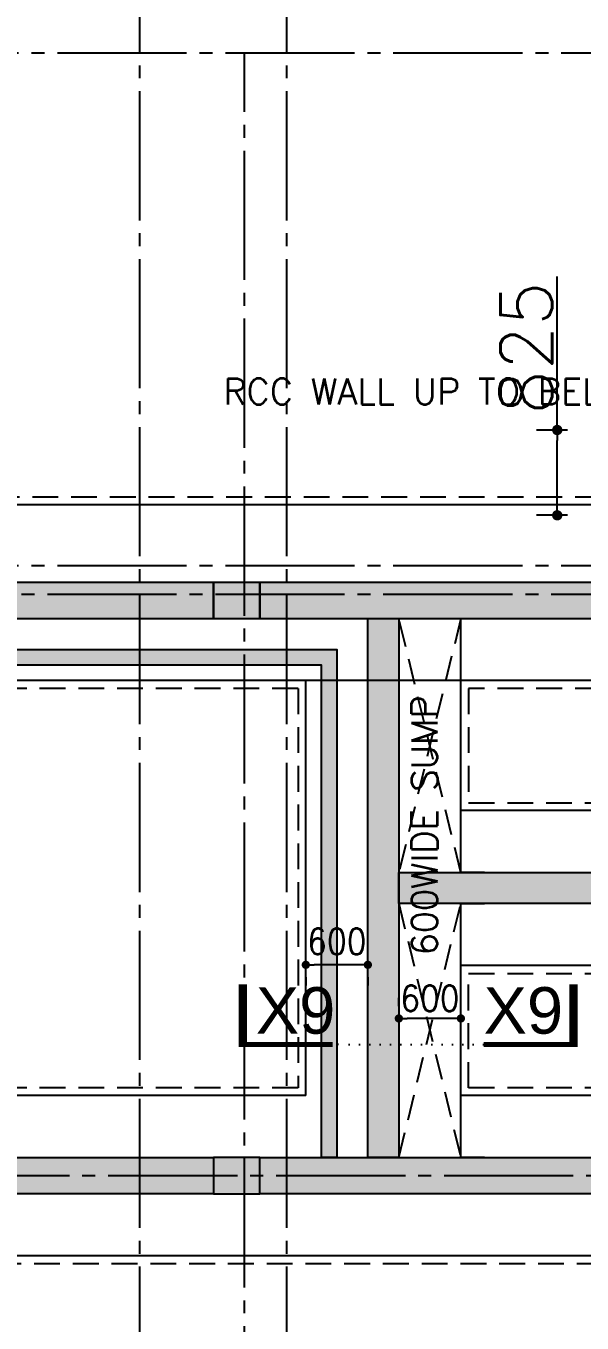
# Model space of a CAD drawing. Extents: x -200722 to 834823, y -494970 to 88783.
# Drawn here: x 253466 to 258845, y 17822 to 30374 of the extents above; entities that cross this region are included whole.
import ezdxf
from ezdxf.enums import TextEntityAlignment as Align

# ---------------------------------------------------------------- set-up
doc = ezdxf.new("R2010")
doc.units = 0
doc.header["$LTSCALE"] = 100
doc.header["$MEASUREMENT"] = 0
doc.header["$PDMODE"] = 34
for name, pattern in [('ACAD_ISO04W100', [30, 24, -3, 0, -3]), ('CL', [3.25, 2.5, -0.25, 0.25, -0.25]), ('DOT', [0.25, 0, -0.25]), ('HIDDEN', [0.375, 0.25, -0.125])]:
    doc.linetypes.add(name, pattern=pattern)
doc.layers.get('0').update_dxf_attribs({"linetype": 'CONTINUOUS'})
doc.layers.get('DEFPOINTS').update_dxf_attribs({"linetype": 'CONTINUOUS'})
for name, color, linetype in [('A-Grid', 5, 'ACAD_ISO04W100'), ('BEAM', 4, 'CONTINUOUS'), ('DIM', 3, 'CONTINUOUS'), ('F_EXEC', 3, 'HIDDEN'), ('F_FTG1', 11, 'CONTINUOUS'), ('RCCWALL', 6, 'CONTINUOUS'), ('TEXT', 2, 'CONTINUOUS')]:
    doc.layers.add(name, color=color, linetype=linetype)
doc.layers.add('HATCH', color=252, linetype='CONTINUOUS', lineweight=30)
doc.styles.add('ROMANS', font='romans.shx')
doc.styles.get("Standard").update_dxf_attribs({"font": 'simplex.shx'})
doc.styles.add('TIMES-N', font='arial.ttf')
doc.dimstyles.new('01 S.K', dxfattribs={"dimtxt": 230, "dimasz": 100, "dimexe": 200, "dimexo": 100, "dimgap": 50, "dimtad": 1, "dimdec": 0, "dimzin": 0, "dimdsep": 46, "dimtxsty": 'Standard', "dimblk": 'DOT', "dimcen": 0.09, "dimclrd": 4, "dimclre": 4, "dimclrt": 4, "dimadec": 0, "dimazin": 0, "dimtfac": 1, "dimtdec": 0, "dimtofl": 0, "dimtmove": 0, "dimatfit": 3, "dimfxl": 2, "dimtolj": 1, "dimtzin": 0, "dimarcsym": 1})
doc.dimstyles.new('STANDARD$0', dxfattribs={"dimtxt": 2.5, "dimasz": 2.5, "dimexe": 2, "dimexo": 0.7, "dimgap": 0.9, "dimtad": 1, "dimdec": 0, "dimdsep": 46, "dimtxsty": 'ROMANS', "dimcen": 0.09, "dimclrd": 4, "dimclre": 4, "dimclrt": 3, "dimadec": 0, "dimazin": 0, "dimtfac": 1, "dimtdec": 0, "dimtmove": 0, "dimatfit": 3, "dimfxl": 1, "dimtolj": 1, "dimtzin": 0, "dimarcsym": 0})

# ---------------------------------------------------------------- blocks, each defined once
blk = doc.blocks.new('DOT')
at = {"color": 0, "linetype": 'ByBlock'}
blk.add_line((-0.5, 0), (-1, 0), dxfattribs=at)
at = {"color": 0, "linetype": 'ByBlock', "const_width": 0.5}
blk.add_lwpolyline([(-0.25, 0, 1), (0.25, 0, 1)], format="xyb", close=True, dxfattribs=at)
blk = doc.blocks.new('*D1223')
at = {"layer": 'BEAM', "color": 0, "lineweight": -2, "transparency": 16777216}
for p, q in [((257073, 20890), (257073, 20970)), ((257673, 20890), (257673, 20970)), ((257593, 20770), (257153, 20770))]:
    blk.add_line(p, q, dxfattribs=at)
at = {"layer": 'DEFPOINTS', "color": 0, "lineweight": -3, "transparency": 16777216}
for p in [(257073, 20770, 7447), (257073, 20770), (257673, 20770, 7447)]:
    blk.add_point(p, dxfattribs=at)
at = {"layer": 'BEAM', "color": 0, "lineweight": -2, "transparency": 16777216, "xscale": 80, "yscale": 80, "zscale": 80, "rotation": 180}
blk.add_blockref('DOT', (257073, 20770), dxfattribs=at)
at = {"layer": 'BEAM', "color": 0, "lineweight": -2, "transparency": 16777216, "xscale": 80, "yscale": 80, "zscale": 80}
blk.add_blockref('DOT', (257673, 20770), dxfattribs=at)
at = {"layer": 'BEAM', "color": 0, "transparency": 16777216, "insert": (257373, 20964), "char_height": 248, "attachment_point": 5}
blk.add_mtext('\\A1;{\\W0.9;600}', dxfattribs=at)
blk = doc.blocks.new('_DOT')
at = {"color": 0, "linetype": 'ByBlock'}
blk.add_line((-0.5, 0), (-1, 0), dxfattribs=at)
at = {"color": 0, "linetype": 'ByBlock', "const_width": 0.5}
blk.add_lwpolyline([(-0.25, 0, 1), (0.25, 0, 1)], format="xyb", close=True, dxfattribs=at)
blk = doc.blocks.new('*D1224')
at = {"layer": 'BEAM', "color": 0, "lineweight": -2, "transparency": 16777216}
for p, q in [((256693, 21289), (256253, 21289)), ((256173, 21169), (256173, 21089)), ((256773, 21169), (256773, 21089))]:
    blk.add_line(p, q, dxfattribs=at)
at = {"layer": 'DEFPOINTS', "color": 0, "lineweight": -3, "transparency": 16777216}
for p in [(256173, 21289, 7447), (256173, 21289), (256773, 21289, 7447)]:
    blk.add_point(p, dxfattribs=at)
at = {"layer": 'BEAM', "color": 0, "lineweight": -2, "transparency": 16777216, "xscale": 80, "yscale": 80, "zscale": 80, "rotation": 180}
blk.add_blockref('DOT', (256173, 21289), dxfattribs=at)
at = {"layer": 'BEAM', "color": 0, "lineweight": -2, "transparency": 16777216, "xscale": 80, "yscale": 80, "zscale": 80}
blk.add_blockref('DOT', (256773, 21289), dxfattribs=at)
at = {"layer": 'BEAM', "color": 0, "transparency": 16777216, "insert": (256473, 21515), "char_height": 248, "attachment_point": 5}
blk.add_mtext('\\A1;{\\W0.9;600}', dxfattribs=at)
blk = doc.blocks.new('*D2994')
at = {"color": 4, "lineweight": -2, "ltscale": 0.4, "transparency": 16777216}
for p, q in [((258605, 26464), (258605, 27950)), ((258705, 26464), (258405, 26464)), ((258605, 25739), (258605, 26364)), ((258705, 25639), (258405, 25639))]:
    blk.add_line(p, q, dxfattribs=at)
at = {"layer": 'DEFPOINTS', "color": 0, "lineweight": -3, "ltscale": 0.4, "transparency": 16777216}
for p in [(258605, 26464), (264728, 26464), (264653, 25639)]:
    blk.add_point(p, dxfattribs=at)
at = {"color": 4, "lineweight": -2, "ltscale": 0.4, "transparency": 16777216, "xscale": 100, "yscale": 100, "zscale": 100}
for p, rotation in [((258605, 26464), 90), ((258605, 25639), 270)]:
    blk.add_blockref('_DOT', p, dxfattribs=dict(at, rotation=rotation))
at = {"color": 4, "lineweight": -3, "ltscale": 0.4, "transparency": 16777216, "insert": (258305, 27257), "char_height": 500, "attachment_point": 5, "rotation": 90}
blk.add_mtext('\\A1;825', dxfattribs=at)

msp = doc.modelspace()

# ---------------------------------------------------------------- hatches: boundary and pattern name
at = {"ltscale": 0.4}
msp.add_hatch(color=8, dxfattribs=at).paths.add_polyline_path([(243998.6, 22199.4), (243848.6, 22199.4), (243848.6, 22839.1), (249669.9, 22839.1), (249669.9, 24339.4), (256473.6, 24339.4), (256473.6, 19422.9), (256323.6, 19422.9), (256323.6, 24189.4), (249819.9, 24189.4), (249819.9, 22689.1), (243998.6, 22689.1)])
at = {"layer": 'HATCH', "ltscale": 0.4, "true_color": 0x000000}
h = msp.add_hatch(color=18, dxfattribs=at)
h.paths.add_polyline_path([(242674.6, 24989.4), (237008.6, 24989.4), (237008.6, 24639.4), (242674.6, 24639.4)])
h.paths.add_polyline_path([(248969.6, 24989.4), (243124.6, 24989.4), (243124.6, 24639.4), (248969.6, 24639.4)])
h.paths.add_polyline_path([(241107.6, 19422.9), (240807.6, 19422.9), (240807.6, 24639.4), (241107.6, 24639.4)])
h.paths.add_polyline_path([(237008.6, 22181.4), (240807.6, 22181.4), (240807.6, 21881.4), (237008.6, 21881.4)])
h.paths.add_polyline_path([(237008.6, 19422.9), (242674.6, 19422.9), (242674.6, 19072.9), (237008.6, 19072.9)])
h.paths.add_polyline_path([(236658.6, 24539.4), (237008.6, 24539.4), (237008.6, 19522.9), (236658.6, 19522.9)])
h.paths.add_polyline_path([(249419.6, 19422.9), (255279.6, 19422.9), (255279.6, 19072.9), (249419.6, 19072.9)])
h.paths.add_polyline_path([(255729.6, 19422.9), (261574.6, 19422.9), (261574.6, 19072.9), (255729.6, 19072.9)])
h.paths.add_polyline_path([(262024.6, 19422.9), (264672.6, 19422.9), (264672.6, 19072.9), (262024.6, 19072.9)])
h.paths.add_polyline_path([(265022.6, 24389.4), (264672.6, 24389.4), (264672.6, 19522.9), (265022.6, 19522.9)])
h.paths.add_polyline_path([(264422.6, 24989.4), (255729.6, 24989.4), (255729.6, 24639.4), (264422.6, 24639.4)])
h.paths.add_polyline_path([(255279.6, 24989.4), (249419.6, 24989.4), (249419.6, 24639.4), (255279.6, 24639.4)])
h.paths.add_polyline_path([(257072.6, 22181.4), (264672.6, 22181.4), (264672.6, 21881.4), (257072.6, 21881.4)])
h.paths.add_polyline_path([(256772.6, 24639.4), (257072.6, 24639.4), (257072.6, 19423.5), (256772.6, 19423.5)])
for points in [[(255729.6, 24639.4), (255729.6, 24989.4), (255279.6, 24989.4), (255279.6, 24639.4)], [(255729.6, 19072.9), (255729.6, 19422.9), (255279.6, 19422.9), (255279.6, 19072.9)]]:
    msp.add_hatch(color=18, dxfattribs=at).paths.add_polyline_path(points)

# ---------------------------------------------------------------- linework, layer by layer
at = {"color": 1, "linetype": 'DOT', "ltscale": 4}
msp.add_line((257892.2, 20517.9, 1113.7), (256434, 20517.9, 7997.4), dxfattribs=at)
at = {"color": 18, "ltscale": 0.4, "true_color": 0x000000, "elevation": 7446.6}
msp.add_lwpolyline([(243998.6, 22199.4), (243848.6, 22199.4), (243848.6, 22839.1), (249669.9, 22839.1), (249669.9, 24339.4), (256473.6, 24339.4), (256473.6, 19422.9), (256323.6, 19422.9), (256323.6, 24189.4), (249819.9, 24189.4), (249819.9, 22689.1), (243998.6, 22689.1), (243998.6, 22199.4)], dxfattribs=at)
at = {"layer": 'A-Grid', "color": 8, "linetype": 'CL', "ltscale": 5}
for p, q in [((224519.6, 30114.4, 7446.6), (327010.7, 30114.4, 7446.6)), ((255579.6, 10041.9, 3998.7), (255579.6, 30114.4, 7446.6)), ((224519.6, 25154.4, 7446.6), (327010.7, 25154.4, 7446.6)), ((226047.7, 24874.4, 7446.6), (278542.8, 24874.4, 7446.6)), ((327010.7, 19247.9, 7446.6), (224519.6, 19247.9, 7446.6))]:
    msp.add_line(p, q, dxfattribs=at)
at = {"layer": 'A-Grid', "color": 8, "linetype": 'CL', "ltscale": 5, "elevation": 7446.6}
for points in [[(254564.6, 62242.9), (254564.6, -9708.8)], [(255984.6, 62242.9), (255984.6, -9708.8)]]:
    msp.add_lwpolyline(points, dxfattribs=at)
at = {"layer": 'DIM', "color": 1}
for points, elevation in [([(255563, 21101, 80, 80, 0), (255563, 20517.9, 50, 50, 0), (256434, 20517.9, 50, 50, 0)], 7997.4), ([(258763.2, 21101, 80, 80, 0), (258763.2, 20517.9, 50, 50, 0), (257892.2, 20517.9, 50, 50, 0)], 1113.7)]:
    msp.add_lwpolyline(points, format="xyseb", dxfattribs=dict(at, elevation=elevation))
at = {"layer": 'F_EXEC', "color": 18, "ltscale": 10, "true_color": 0x000000}
for p, q in [((263527.6, 25814.4, 7446.6), (238403.6, 25814.4, 7446.6)), ((256097.6, 23964.4, 7997.4), (250019.6, 23964.4, 7763.5)), ((263527.6, 23964.4, 7446.6), (257747.6, 23964.4, 1113.7))]:
    msp.add_line(p, q, dxfattribs=at)
at = {"layer": 'F_EXEC', "color": 18, "ltscale": 10, "true_color": 0x000000, "elevation": 7446.6}
for points in [[(256097.6, 23964.4), (256097.6, 20097.9), (248294.6, 20097.9), (248294.6, 18397.9), (265697.6, 18397.9), (265697.6, 23489.4), (265927.6, 23489.4), (265927.6, 26539.4), (265327.6, 26539.4)], [(257747.6, 23964.4), (257747.6, 22856.4), (263997.6, 22856.4), (263997.6, 23489.4)]]:
    msp.add_lwpolyline(points, dxfattribs=at)
msp.add_lwpolyline([(263997.6, 21206.4), (263997.6, 20097.9), (257747.6, 20097.9), (257747.6, 21206.4), (263997.6, 21206.4)], close=True, dxfattribs=at)
at = {"layer": 'F_FTG1', "color": 18, "ltscale": 0.4, "true_color": 0x000000}
for p, q in [((263602.6, 25739.4, 7446.6), (236028.6, 25739.4, 7446.6)), ((256172.6, 24039.4, 7997.4), (250019.6, 24039.4, 7814.8)), ((256172.6, 20022.9, 7997.4), (256172.6, 24039.4, 7997.4)), ((257672.6, 24039.4, 1113.7), (256172.6, 24039.4, 7997.4)), ((263602.6, 24039.4, 7446.6), (257672.6, 24039.4, 1113.7)), ((257672.6, 22781.4, 1113.7), (257672.6, 24039.4, 1113.7)), ((257672.6, 20022.9, 1113.7), (257672.6, 21281.4, 1113.7))]:
    msp.add_line(p, q, dxfattribs=at)
at = {"layer": 'F_FTG1', "color": 18, "ltscale": 0.4, "true_color": 0x000000, "elevation": 7446.6}
for points in [[(265622.6, 23564.4), (265622.6, 18472.9), (248369.6, 18472.9)], [(264072.6, 22781.4), (257672.6, 22781.4)], [(264072.6, 21281.4), (257672.6, 21281.4)], [(264072.6, 21281.4), (264072.6, 20022.9), (257672.6, 20022.9)], [(256172.6, 20022.9), (248369.6, 20022.9)]]:
    msp.add_lwpolyline(points, dxfattribs=at)
at = {"layer": 'RCCWALL', "color": 42, "linetype": 'HIDDEN', "ltscale": 10}
for p, q in [((257672.6, 24639.4, 7446.6), (257072.6, 22181.4, 7446.6)), ((257672.6, 22181.4, 7446.6), (257072.6, 24639.4, 7446.6)), ((257072.6, 19423.5, 550.8), (257672.6, 21881.4, 7446.6)), ((257072.6, 21881.4, 7446.6), (257672.6, 19423.5, 1113.7))]:
    msp.add_line(p, q, dxfattribs=at)
at = {"layer": 'RCCWALL', "color": 42, "ltscale": 0.4}
for points, elevation in [([(255279.6, 24989.4), (249419.6, 24989.4), (249419.6, 24639.4), (255279.6, 24639.4)], 7446.6), ([(264422.6, 24989.4), (255729.6, 24989.4), (255729.6, 24639.4), (264422.6, 24639.4)], 7446.6), ([(256772.6, 24639.4), (257072.6, 24639.4), (257072.6, 19423.5), (256772.6, 19423.5)], 550.8), ([(257072.6, 22181.4), (264672.6, 22181.4), (264672.6, 21881.4), (257072.6, 21881.4)], 7446.6), ([(249419.6, 19422.9), (255279.6, 19422.9), (255279.6, 19072.9), (249419.6, 19072.9)], 7446.6), ([(255729.6, 19422.9), (261574.6, 19422.9), (261574.6, 19072.9), (255729.6, 19072.9)], 7446.6)]:
    msp.add_lwpolyline(points, close=True, dxfattribs=dict(at, elevation=elevation))
for points, elevation in [([(255729.6, 24639.4), (255729.6, 24989.4), (255279.6, 24989.4), (255279.6, 24639.4), (255729.6, 24639.4)], 7446.6), ([(257902.6, 22181.4), (257672.6, 22181.4), (257672.6, 24639.4), (257902.6, 24639.4)], 1113.7), ([(257902.6, 19423.5), (257672.6, 19423.5), (257672.6, 21881.4), (257902.6, 21881.4)], 1113.7), ([(255729.6, 19072.9), (255729.6, 19422.9), (255279.6, 19422.9), (255279.6, 19072.9), (255729.6, 19072.9)], 7446.6)]:
    msp.add_lwpolyline(points, dxfattribs=dict(at, elevation=elevation))

# ---------------------------------------------------------------- texts
at = {"layer": 'TEXT', "color": 18, "true_color": 0x000000}
msp.add_text('RCC WALL UP TO BELOW F.G.L 150MM', height=250, dxfattribs=at).set_placement((258604.5, 26837.6), align=Align.MIDDLE)
msp.add_text('600WIDE SUMP', height=250, rotation=90, dxfattribs=at).set_placement((257321.3, 22639.7), align=Align.MIDDLE)
at = {"layer": 'TEXT', "color": 18, "true_color": 0x000000, "style": 'TIMES-N'}
for p in [(255689.3, 20847.5, 7997.4), (257892.8, 20847.5, 1113.7)]:
    msp.add_text('X9', height=450, dxfattribs=at).set_placement(p, align=Align.MIDDLE_LEFT)

# ---------------------------------------------------------------- dimensions: what is measured, and where the dimension line sits
at = {"color": 5, "lineweight": -3, "ltscale": 0.4}
dim = msp.add_linear_dim(base=(258604.5, 26464.4), p1=(264652.6, 25639.4, 7446.6), p2=(264727.6, 26464.4, 7446.6), angle=90, dimstyle='01 S.K', override={"dimtxt": 500, "dimfxl": 100, "dimfxlon": 1}, dxfattribs=at)
dim.commit()
dim.dimension.update_dxf_attribs({"geometry": '*D2994', "text_midpoint": (258304.5, 27257.2)})
at = {"layer": 'BEAM', "color": 18, "true_color": 0x000000}
for base, p1, p2, picture, middle in [((256172.6, 21288.9, 550.8), (256772.6, 21289.2, 7997.4), (256172.6, 21288.9, 7997.4), '*D1224', (256472.6, 21515.2, 550.8)), ((257072.6, 20770.3, 1113.7), (257672.6, 20770.3, 8560.3), (257072.6, 20770.3, 8560.3), '*D1223', (257372.6, 20964.3, 1113.7))]:
    dim = msp.add_linear_dim(base=base, p1=p1, p2=p2, text='{\\W0.9;<>}', dimstyle='STANDARD$0', override={"dimscale": 8, "dimtxt": 31, "dimasz": 10, "dimexe": 25, "dimexo": 15, "dimgap": 5, "dimzin": 3, "dimtxsty": 'Standard', "dimblk": 'DOT', "dimcen": 3, "dimdle": 1, "dimclrd": 0, "dimclre": 0, "dimclrt": 0, "dimtmove": 2, "dimldrblk": 'DOT', "dimtzin": 3}, dxfattribs=at)
    dim.commit()
    dim.dimension.update_dxf_attribs({"geometry": picture, "text_midpoint": middle, "dimtype": 160})

doc.saveas('drawing.dxf')
